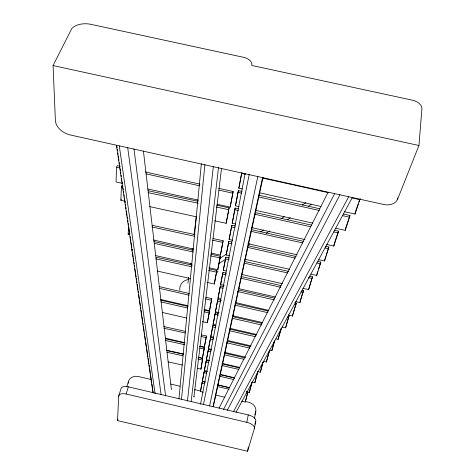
<?xml version="1.0" encoding="UTF-8"?>
<svg xmlns="http://www.w3.org/2000/svg" width="475" height="475" viewBox="0 0 475 475"><rect width="100%" height="100%" fill="white"/><g stroke="black" fill="none" stroke-linecap="round" stroke-linejoin="round"><path stroke-width="0.71" d="M120.038 166.309L117.159 165.668L116.529 167.289L116.06 181.978L122.562 183.409M125.204 201.252L120.876 200.308L121.392 187.002L122.051 185.25M117.521 420.583L118.702 396.108L120.929 388.983A7.392 3.717 16.5 0 1 128.333 386.852L248.271 414.924A8.977 4.524 12.3 0 1 255.77 421.361L254.333 428.717L247.546 451.25L117.521 420.583L117.954 419.17M129.592 234.602L128.155 234.276L128.517 227.02M128.327 383.337L128.452 381.342A8.075 6.953 2.4 0 1 138.278 376.497L151.204 379.513M418.95 145.498L421.919 108.787A10.201 6.401 16.8 0 0 412.579 100.225L251.797 65.449A10.088 6.383 9.5 0 0 243.687 57.338L90.921 24.338A16.53 10.207 3.1 0 0 71.802 28.542L53.081 65.556L55.385 120.531A15.538 10.676 26.6 0 0 70.342 134.983L383.747 204.511A11.293 7.932 3.9 0 0 397.522 199.429L418.95 145.498L53.081 65.556M178.933 398.935L201.358 163.667M397.522 199.429L397.658 198.01M181.426 399.861L204.909 164.516M187.435 401.167L213.376 166.191M191.193 401.256L218.5 167.639M221.534 168.239L193.907 397.1A2.85 2.47 6.5 0 0 193.966 396.459M187.922 283.165L188.664 277.281M190.243 264.783L190.428 263.31M192.096 250.082L192.286 248.609M194.049 234.638L196.371 216.256M344.203 211.636L355.033 214.053L360.192 198.526M355.033 214.053L355.27 212.289M335.855 228.285L345.248 230.387L350.004 215.502L343.484 214.047M197.386 368.327L200.961 369.117L202.665 358.477L198.348 357.532M202.665 358.477L200.961 369.117M345.248 230.387L345.414 229.217M326.628 244.429L333.836 246.05L338.503 231.171L334.168 230.203M333.836 246.05L334.014 244.892M318.79 259.688L324.579 260.989L328.872 247.03L325.256 246.216M324.579 260.989L324.853 259.267M310.983 274.17L316.73 275.47L320.791 262.117L317.894 261.464M316.73 275.47L316.92 274.336M302.812 288.319L308.596 289.631L312.437 276.812L309.552 276.159M308.596 289.631L312.437 276.812M295.604 301.607L299.927 302.587L300.224 300.913M299.927 302.587L303.424 290.676L301.987 290.35M202.32 321.64L207.332 322.792L209.499 311.368L203.763 310.05M204.47 309.516L209.505 310.674L211.785 298.644L206.007 297.326M207.082 282.37L214.29 284.014L216.843 270.518L208.923 268.791M209.499 311.368L207.332 322.792M211.785 298.644L209.505 310.674M216.843 270.518L214.29 284.014M288.218 315.002L292.517 316.023L296.263 303.139L294.821 302.812M209.113 267.74L217.77 269.705L220.323 256.304L210.953 254.226M211.037 253.027L220.406 255.146L223.137 240.754L213.037 238.551M214.623 220.798L226.159 223.321L229.104 207.842L216.808 205.248M220.323 256.304L217.77 269.705M223.137 240.754L220.406 255.146M229.104 207.842L226.159 223.321M292.517 316.023L292.719 314.913M199.993 346.156L204.327 347.16L206.459 336.015L201.394 334.893M198.093 357.2L202.398 358.156L204.458 347.427L199.435 346.322M206.459 336.015L204.327 347.16M204.458 347.427L202.398 358.156M217.164 204.268L230.161 207.136L233.142 191.52L218.732 188.308M233.142 191.52L230.161 207.136M285.594 327.857L289.049 315.798L285.594 327.857L281.978 327.032M203.241 392.19L200.391 391.525L202.006 382.969L202.386 381.437L205.271 382.108M205.2 381.829L202.35 381.146L203.965 372.596L204.345 371.052L207.237 371.723M207.237 371.236L204.357 370.536L206.002 361.831L206.388 360.27L209.273 360.935M209.273 360.394L206.393 359.723L208.05 350.983L208.436 349.41L211.31 350.075M211.351 349.297L208.489 348.638L210.312 339.008L210.704 337.422L213.572 338.081M213.637 337.268L210.763 336.603L212.604 326.859L213.002 325.262L215.882 325.921M215.947 325.12L213.061 324.455L214.973 314.313L215.377 312.698L218.245 313.358M219.064 312.615L215.448 311.784L217.461 301.156L217.865 299.529L221.463 300.354M220.845 299.066L217.983 298.389L220.038 287.512L220.447 285.867L223.339 286.526M224.206 285.344L220.602 284.525L222.573 274.063L222.995 272.407L226.581 273.226M226.183 270.928L223.292 270.269L225.862 257.224L229.473 258.038M229.769 255.805L226.177 254.992L228.855 241.389L231.752 242.042M232.726 240.291L229.11 239.477L231.473 226.937L231.907 225.251L235.523 226.064M235.784 224.034L232.174 223.226L234.721 209.748L235.155 208.05L238.771 208.857M239.073 206.643L235.463 205.835L238.005 192.357L238.444 190.647L242.066 191.455M242.41 188.973L238.8 188.171L241.585 173.422L245.195 174.224M200.765 390.005L202.386 381.437M204.345 371.052L202.35 381.146M206.388 360.27L204.357 370.536M208.436 349.41L206.393 359.723M210.704 337.422L208.489 348.638M211.292 334.317L213.002 325.262M213.596 322.121L215.377 312.698M217.865 299.529L215.448 311.784M220.447 285.867L217.983 298.389M222.995 272.407L220.602 284.525M225.862 257.224L223.292 270.269M228.855 241.389L226.177 254.992M231.907 225.251L229.11 239.477M232.607 221.534L235.155 208.05M238.444 190.647L235.463 205.835M239.24 186.461L241.894 172.413M275.939 338.907L278.113 339.405L278.421 337.772M281.265 328.373L278.113 339.405M200.515 404.249L245.148 173.405M269.646 350.176L271.795 350.675L274.497 340.854M247.546 451.25L248.395 446.933M254.38 418.784L255.799 411.564A8.645 7.469 18 0 0 248.876 402.307L245.284 401.47M263.554 361.362L266.416 362.027L266.623 360.958M203.454 404.623L249.197 174.337M260.312 372.222L263.061 362.039L260.312 372.222L257.438 371.551M254.333 428.717A9.031 4.489 12.3 0 0 246.78 422.293L248.271 414.924M254.838 382.767L257.67 372.151L254.838 382.767L251.952 382.066M246.472 391.756L249.316 392.439L249.529 391.406M251.928 382.648L249.316 392.439M241.716 401.173L245.278 402.004L247.885 392.029L246.442 391.691M245.278 402.004L247.885 392.029M209.588 406.054L257.848 176.249M212.996 406.838L262.586 177.65M213.334 406.558L263.019 177.412M200.391 391.525L200.812 389.755M213.061 324.455L213.459 322.852M210.763 336.603L211.161 335.012M232.174 223.226L232.465 222.098M238.8 188.171L239.091 187.031M249.636 390.889L251.851 382.803M266.724 360.424L269.45 350.96L266.416 362.027M271.795 350.675L274.586 341.115M254.861 414.746L255.799 411.564M278.629 337.066L281.158 328.534M254.921 424.187L255.77 421.361M126.742 386.887L128.452 381.342M118.702 396.108A7.434 3.687 16.4 0 1 126.13 394.018L128.333 386.852M292.814 314.361L296.263 303.139M300.438 300.23L303.424 290.676M317.015 273.766L317.68 271.706M318.571 268.969L320.791 262.117M325.078 258.59L325.743 256.548M326.194 255.188L328.872 247.03M334.103 244.316L338.503 231.171M131.925 250.218L132.293 249.161M345.503 228.635L350.004 215.502M355.514 211.607L358.132 204.084M358.845 202.035L359.557 199.987M128.155 234.276L128.529 233.213M120.876 200.308L121.309 199.144M217.419 272.389L217.948 271.106M219.106 408.102L328.047 192.345M223.505 409.545L334.691 193.539M227.252 410.364L339.975 194.691M233.575 411.57L348.793 196.591M236.039 412.3L352.509 197.184M219.492 258.626L226.955 253.792M260.543 232.032L263.655 230.019M281.069 218.737L284.181 216.725M302.219 205.04L305.947 202.623M218.666 263.708L224.907 259.712M247.992 244.922L249.868 243.723M266.089 233.326L269.836 230.927M287.304 219.735L290.427 217.734M308.518 206.144L311.642 204.143M189.038 279.573C183.564 279.46 178.879 285.006 179.853 290.385M148.093 190.742L198.004 201.281M121.392 187.002L122.841 187.31M148.2 192.666L198.2 203.223M216.315 207.047L228.629 209.653M149.72 206.613L196.591 216.855M152.433 225.364L194.999 234.626M151.899 226.973L194.53 236.259M212.592 240.19L222.71 242.393M156.388 257.296L192.369 265.169M155.877 258.893L191.918 266.778M208.495 270.406L216.422 272.139M166.683 350.609L183.237 354.231M166.974 352.29L182.828 355.757M197.956 359.064L202.279 360.008M147.838 188.985L198.39 200.129M165.698 338.895L184.359 343.003M165.258 340.427L184.662 344.702M199.755 348.021L204.066 348.971M262.527 178.072L328.255 192.654M352.088 197.944L360.032 199.708M154.037 241.597L192.945 250.23M154.238 243.36L193.2 252.005M210.52 255.853L219.901 257.937M163.756 326.58L185.47 331.378M163.839 328.237L185.309 332.987M201.056 336.466L206.067 337.571M166.517 350.2L183.742 354.017M168.091 361.861L182.382 365.014M259.736 192.832L321.1 206.494M258.733 195.166L319.58 208.721M238.005 192.357L241.615 193.159M258.917 197.012L319.473 210.514M342.546 215.656L349.754 217.259M145.255 171.932L200.005 184.134M116.529 167.289L120.139 168.091M146.116 173.886L199.512 185.79M218.993 190.137L232.703 193.194M255.687 210.36L312.746 223.119M255.396 212.58L311.766 225.186M234.721 209.748L238.343 210.556M254.992 214.284L310.733 226.759M333.895 231.942L338.242 232.916M251.643 227.596L304.997 239.572M251.447 229.639L303.549 241.342M231.473 226.937L235.072 227.745M250.901 231.301L302.7 242.945M325.001 247.956L328.599 248.763M247.914 243.711L297.095 254.796M248.401 245.795L296.18 256.565M228.428 243.063L232.026 243.877M247.855 247.445L295.331 258.151M316.914 263.019L320.512 263.833M244.862 259.219L289.423 269.295M153.377 239.982L193.735 249.114M244.619 261.47L288.628 271.427M225.441 258.887L229.057 259.706M244.227 263.138L287.583 272.953M308.536 277.697L312.146 278.516M241.365 274.372L282.572 283.723M155.735 255.621L191.799 263.809M240.944 276.486L281.158 285.618M222.573 274.063L226.171 274.877M241.276 278.308L280.832 287.298M300.972 291.87L303.127 292.363M238.628 288.628L275.411 297.006M157.32 271.041L190.493 278.593M238.498 289.982L274.603 298.205M220.038 287.512L222.929 288.171M237.393 291.466L274.271 299.868M294.518 304.481L295.967 304.813M235.125 303.472L268.197 311.03M159.066 286.597L189.4 293.532M217.461 301.156L220.341 301.815M234.739 305.11L267.864 312.681M287.304 317.128L288.747 317.454M159.303 288.337L188.955 295.118M205.592 298.918L211.381 300.242M232.809 315.762L262.455 322.555M160.586 299.464L187.922 305.728M160.71 300.182L187.975 306.434M232.59 316.641L261.998 323.386M160.96 301.91L187.542 308.008M204.066 311.796L209.095 312.948M214.973 314.313L218.565 315.133M232.21 318.262L261.66 325.019M162.242 312.431L186.574 318.024M230.405 328.439L256.429 334.424M229.556 329.068L256.185 335.19M212.604 326.859L215.484 327.524M229.9 330.838L255.123 336.638M227.276 340.409L250.972 345.871M227.181 341.216L250.824 346.667M210.312 339.008L213.18 339.667M226.812 342.813L249.767 348.104M165.318 338.147L184.822 342.653M224.936 352.438L245.676 357.23M224.248 353.067L245.094 357.883M208.05 350.983L210.924 351.648M224.598 354.813L244.031 359.308M222.211 363.393L239.465 367.389M222.276 363.951L239.614 367.971M206.002 361.831L208.852 362.49M222.401 365.631L238.806 369.437M220.24 374.745L234.692 378.1M203.965 372.596L206.815 373.261M219.646 376.242L233.896 379.555M217.55 384.964L229.829 387.826M202.006 382.969L204.856 383.634M217.669 386.614L229.057 389.268M246.139 393.253L247.564 393.579M170.596 384.037L179.93 386.217M194.293 389.571L200.759 391.079M215.353 395.016L224.616 397.177M126.13 394.018L246.78 422.293M235.184 302.456L268.868 310.424M218.007 384.91L229.395 387.647M220.222 374.377L234.644 377.874M116.88 146.407L117.099 147.873M117.313 149.34L117.533 150.807M117.853 153.009L118.073 154.476M118.287 155.942L118.507 157.409M118.72 158.876L118.94 160.348M119.261 162.545L119.48 164.012M119.694 165.484L119.914 166.951M120.234 169.148L120.454 170.614M120.668 172.087L120.888 173.553M121.101 175.02L121.315 176.486M121.642 178.689L121.861 180.156M122.075 181.622L122.289 183.089M122.615 185.292L122.835 186.758M123.049 188.225L123.263 189.691M123.482 191.158L123.696 192.624M124.022 194.827L124.236 196.294M124.456 197.76L124.67 199.227M124.889 200.699L125.21 202.896M125.43 204.363L125.643 205.835M125.863 207.302L126.077 208.768M126.403 210.971L127.051 215.371M127.27 216.838L127.484 218.304M127.811 220.507L128.024 221.973M128.244 223.44L128.458 224.907M128.784 227.109L129.432 231.509M129.645 232.976L129.865 234.448M130.192 236.645L130.405 238.112M130.619 239.584L130.839 241.051M131.053 242.517L131.812 247.653M132.026 249.12L132.246 250.586M132.567 252.789L133.22 257.189M133.433 258.655L133.76 260.858M133.974 262.325L134.193 263.791M134.407 265.258L134.627 266.724M134.947 268.927L135.601 273.333M135.814 274.799L136.141 276.996M136.355 278.463L136.574 279.935M136.788 281.402L137.008 282.868M137.222 284.335L137.982 289.471M138.195 290.938L138.409 292.404M138.736 294.607L139.383 299.007M139.602 300.473L140.357 305.609M140.576 307.082L140.79 308.548M141.01 310.015L141.764 315.151M141.983 316.617L142.738 321.753M142.957 323.22L143.171 324.686M143.391 326.153L144.145 331.289M144.364 332.755L144.685 334.958M144.905 336.425L145.552 340.824M145.766 342.297L146.526 347.433M146.739 348.899L147.933 356.968M148.147 358.435L148.907 363.571M149.12 365.037L149.34 366.504M149.554 367.971L150.314 373.107M150.528 374.573L151.721 382.648M151.935 384.115L152.695 389.251M152.908 390.717L153.235 392.92M116.434 145.285L152.962 392.445M119.278 145.938L155.105 393.692M127.722 147.784L161.078 394.606M133.968 148.895L165.615 395.984M143.414 151.062L171.433 389.666M219.177 407.865A2.203 1.894 29.2 0 1 219.284 407.639"/></g></svg>
